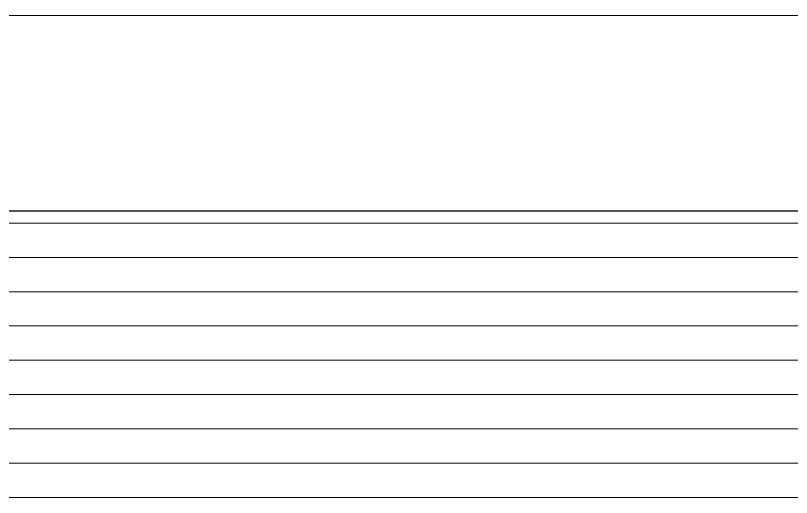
# Model space of a CAD drawing. Extents: x -518115 to 1124316, y -209821 to 1628073.
# Drawn here: x 823590.5 to 823868.5, y -203899.5 to -203727 of the extents above; entities that cross this region are included whole.
import ezdxf

# ---------------------------------------------------------------- set-up
doc = ezdxf.new("R2010")
doc.units = 0
doc.header["$LTSCALE"] = 1000
doc.header["$MEASUREMENT"] = 0
doc.layers.add('平面-空调预留孔', color=173, linetype='Continuous', lineweight=15)

# ---------------------------------------------------------------- blocks, each defined once
blk = doc.blocks.new('gdgdgdrgdfsfs')
at = {"layer": '平面-空调预留孔'}
for p, q in [((703030.02, 763961.62), (701455.02, 763961.62)), ((703023.86, 763845.19), (701461.18, 763845.19)), ((703023.86, 763844.89), (701461.18, 763844.89)), ((703023.86, 763837.79), (701461.18, 763837.79)), ((703026.17, 763817.33), (701458.87, 763817.33)), ((703026.17, 763796.87), (701458.87, 763796.87)), ((703026.17, 763776.42), (701458.87, 763776.42)), ((703026.17, 763755.96), (701458.87, 763755.96)), ((703026.17, 763735.5), (701458.87, 763735.5)), ((703026.17, 763715.04), (701458.87, 763715.04)), ((703026.17, 763694.59), (701458.87, 763694.59)), ((703026.17, 763674.13), (701458.87, 763674.13))]:
    blk.add_line(p, q, dxfattribs=at)
blk = doc.blocks.new('A$C78D13F63')
at = {"layer": '平面-空调预留孔', "xscale": -0.6, "yscale": 0.6, "zscale": 0.6}
blk.add_blockref('gdgdgdrgdfsfs', (428827.45, -456268.94), dxfattribs=at)

msp = doc.modelspace()

# ---------------------------------------------------------------- block references
msp.add_blockref('A$C78D13F63', (816114.11, -205835.01))

doc.saveas('drawing.dxf')
